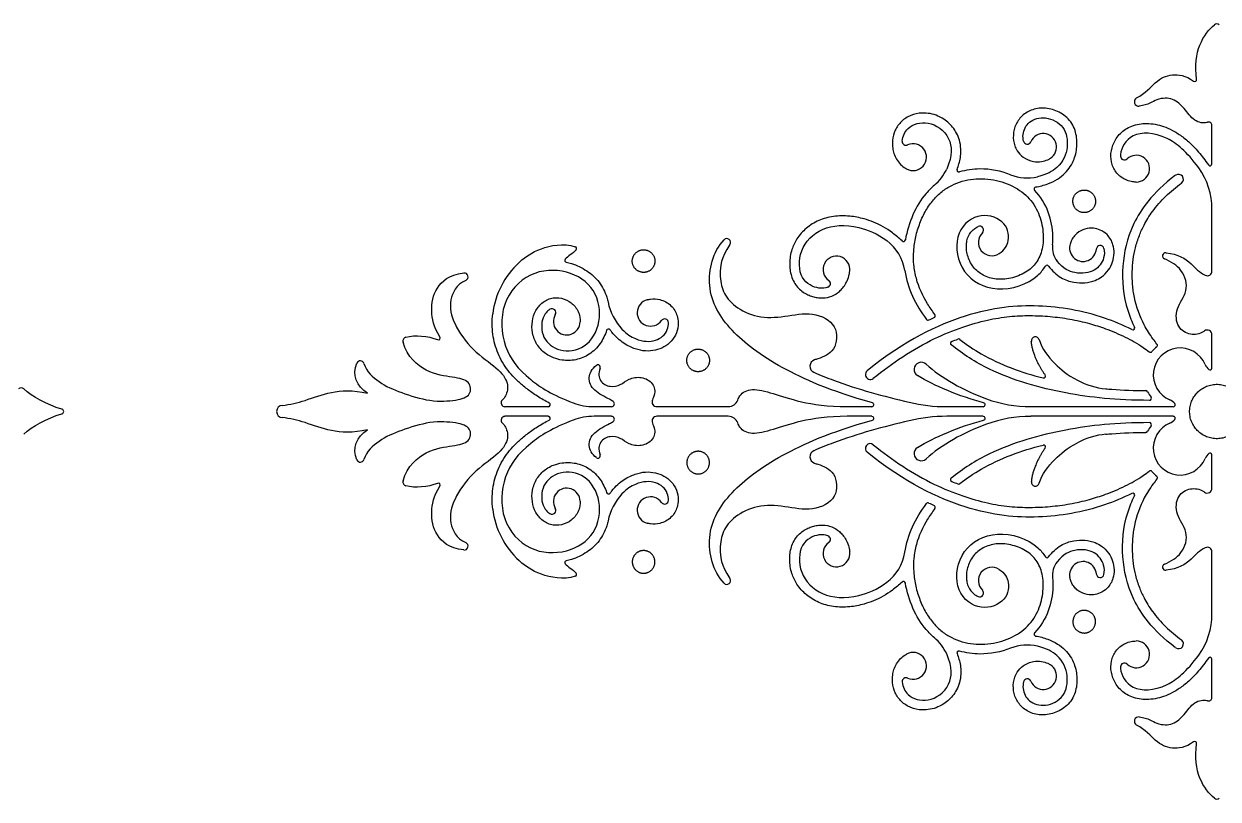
# Model space of a CAD drawing. Extents: x -103 to 101, y -110 to 99.
# Drawn here: x 47.88 to 77.66, y -20.38 to -1.04 of the extents above; entities that cross this region are included whole.
import ezdxf

# ---------------------------------------------------------------- set-up
doc = ezdxf.new("R2010")
doc.units = 0
doc.header["$MEASUREMENT"] = 0
doc.layers.add('LAYER_03', color=5, linetype='CONTINUOUS')

msp = doc.modelspace()

# ---------------------------------------------------------------- linework, layer by layer
at = {"layer": 'LAYER_03'}
for p, q in [((77.509, -4.533), (77.509, -3.575)), ((77.509, -7.207), (77.509, -5.66)), ((77.509, -9.625), (77.509, -8.793)), ((59.88, -10.589), (60.963, -10.589)), ((62.103, -10.589), (62.537, -10.589)), ((63.671, -10.589), (65.449, -10.589)), ((68.415, -10.589), (69.032, -10.589)), ((70.896, -10.589), (71.804, -10.589)), ((72.994, -10.589), (76.545, -10.589)), ((60.963, -10.83), (59.88, -10.83)), ((62.537, -10.83), (62.103, -10.83)), ((65.449, -10.83), (63.671, -10.83)), ((69.032, -10.83), (68.415, -10.83)), ((71.804, -10.83), (70.896, -10.83)), ((76.545, -10.83), (72.994, -10.83)), ((77.509, -12.627), (77.509, -11.794)), ((77.509, -15.76), (77.509, -14.212)), ((77.509, -17.844), (77.509, -16.887))]:
    msp.add_line(p, q, dxfattribs=at)
for centre, radius, start, end in [((77.63, -1.139), 0.0965, 51.1062, 128.8938), ((77.079, -2.432), 0.0482, 233.2033, 8.9202), ((75.682, -2.985), 0.108, 119.102, 277.4535), ((77.425, -3.575), 0.0843, 360, 110.8039), ((73.301, -4.112), 0.334, 302.657, 157.2031), ((69.882, -3.974), 0.0965, 173.8529, 294.1929), ((70.058, -4.367), 0.334, 240.8424, 114.1929), ((72.904, -3.945), 0.0965, 194.4119, 337.2031), ((75.326, -4.339), 0.0965, 179.6101, 313.3278), ((75.621, -4.653), 0.334, 270, 133.3278), ((69.853, -4.192), 1.143, 309.9878, 335.6482), ((71.197, -4.689), 0.0482, 158.6783, 286.2867), ((75.756, -5.66), 1.753, 0.0007, 35.7699), ((77.461, -4.533), 0.0482, 214.831, 360), ((72.904, -3.74), 1.143, 248.547, 282.8253), ((76.677, -4.916), 0.121, 306.8282, 126.8282), ((73.121, -5.158), 0.0482, 99.9531, 224.3193), ((71.719, -6.183), 0.0965, 314.2239, 114.2103), ((72.019, -6.491), 0.334, 134.2239, 303.0713), ((65.411, -6.493), 0.0944, 325.5862, 136.6295), ((68.722, -7.369), 1.143, 8.6659, 53.6177), ((69.816, -6.421), 0.0482, 226.4958, 350.1933), ((61.618, -6.646), 0.0482, 320.6521, 71.8514), ((68.146, -7.168), 0.334, 352.9253, 234.916), ((74.089, -6.619), 0.558, 173.5747, 218.1829), ((74.293, -6.634), 0.334, 168.5243, 355.7797), ((74.722, -6.665), 0.0965, 12.6347, 175.7797), ((76.356, -6.83), 0.0796, 84.2775, 248.1254), ((61.68, -8.543), 2.123, 133.0372, 172.7889), ((61.42, -6.941), 0.0482, 142.6282, 257.5691), ((73.398, -7.11), 0.0482, 36.5737, 147.9064), ((58.863, -7.352), 0.0969, 295.492, 96.0934), ((67.899, -7.52), 0.0965, 291.7917, 54.916), ((77.393, -7.207), 0.116, 244.0513, 360), ((63.829, -7.693), 1.409, 191.9227, 222.9299), ((63.511, -8.247), 0.334, 105.2829, 324.3286), ((61.052, -8.243), 0.0965, 329.0247, 121.9994), ((61.421, -8.465), 0.334, 149.0247, 359.0933), ((70.563, -8.322), 0.0482, 293.9266, 37.8126), ((63.861, -8.498), 0.0965, 1.4361, 144.3286), ((70.428, -8.383), 0.0482, 217.2208, 295.1655), ((75.535, -8.625), 0.0482, 242.8809, 26.3626), ((57.431, -8.951), 0.0965, 104.569, 196.3591), ((58.217, -8.872), 0.0482, 249.6523, 32.8887), ((62.461, -8.7), 0.0482, 36.486, 162.0091), ((71.193, -8.949), 0.0482, 51.727, 110.7596), ((73.105, -8.949), 0.1, 17.6403, 185.8534), ((77.393, -8.793), 0.116, 0.0035, 126.8129), ((71.038, -9.01), 0.0482, 112.3706, 230.6287), ((75.975, -9.185), 0.0482, 232.1536, 320.471), ((76.718, -9.798), 0.915, 129.8292, 140.471), ((76.718, -9.798), 0.673, 22.4534, 247.5466), ((76.101, -9.058), 0.0482, 309.8292, 39.3873), ((56.274, -9.54), 0.0932, 19.0494, 155.2461), ((67.651, -9.58), 0.166, 108.5055, 246.3293), ((70.261, -9.661), 0.18, 46.9766, 238.4604), ((62.196, -9.608), 0.0621, 336.2863, 126.8931), ((68.988, -9.789), 0.121, 129.0649, 309.0649), ((73.309, -9.826), 0.0482, 255.5539, 34.8483), ((77.63, -9.421), 0.313, 202.4534, 230.453), ((77.461, -9.625), 0.0482, 230.453, 360), ((47.819, -10.222), 0.0987, 48.3909, 131.6091), ((75.033, -8.295), 1.856, 241.8107, 264.743), ((59.88, -10.493), 0.0965, 132.3686, 270), ((63.671, -10.464), 0.125, 158.463, 270), ((72.994, -7.346), 3.243, 250.0651, 270), ((75.861, -10.238), 0.0482, 27.2144, 89.4873), ((76.718, -9.798), 0.915, 207.2144, 217.4608), ((75.953, -10.383), 0.0482, 269.775, 37.4608), ((76.341, -10.71), 0.313, 39.547, 67.5466), ((48.818, -10.71), 0.06, 285.9947, 74.0053), ((54.34, -10.71), 0.154, 94.6834, 265.3166), ((60.963, -10.541), 0.0482, 270, 62.9297), ((62.103, -9.095), 1.494, 249.5326, 270), ((62.537, -10.518), 0.0713, 270, 55.3204), ((65.449, -10.338), 0.251, 270, 340.1424), ((69.032, -10.541), 0.0482, 270, 74.3531), ((70.896, -6.524), 4.065, 256.6593, 270), ((71.804, -10.541), 0.0482, 270, 75.1782), ((76.545, -10.541), 0.0482, 270, 39.547), ((59.88, -10.927), 0.0965, 90, 227.6314), ((60.963, -10.879), 0.0482, 297.0703, 90), ((62.103, -12.324), 1.494, 90, 110.4674), ((62.537, -10.902), 0.0713, 304.6796, 90), ((63.671, -10.955), 0.125, 90, 201.537), ((65.449, -11.081), 0.251, 19.8576, 90), ((69.032, -10.879), 0.0482, 285.6469, 90), ((70.896, -14.895), 4.065, 90, 103.3407), ((71.804, -10.879), 0.0482, 284.8218, 90), ((72.994, -14.074), 3.243, 90, 109.9349), ((75.953, -11.036), 0.0482, 322.5392, 90.225), ((76.718, -11.622), 0.673, 112.4534, 337.5466), ((76.341, -10.71), 0.313, 292.4534, 320.453), ((76.545, -10.879), 0.0482, 320.453, 90), ((75.033, -13.125), 1.856, 95.257, 118.1893), ((75.861, -11.181), 0.0482, 270.5127, 332.7856), ((76.718, -11.622), 0.915, 142.5392, 152.7856), ((68.988, -11.631), 0.121, 50.9351, 230.9351), ((70.261, -11.759), 0.18, 121.5396, 313.0234), ((73.309, -11.594), 0.0482, 325.1517, 104.4461), ((56.274, -11.88), 0.0932, 204.7539, 340.9506), ((62.196, -11.812), 0.0621, 233.1069, 23.7137), ((67.651, -11.84), 0.166, 113.6707, 251.4945), ((77.63, -11.999), 0.313, 129.547, 157.5466), ((77.461, -11.794), 0.0482, 0, 129.547), ((75.975, -12.235), 0.0482, 39.529, 127.8464), ((76.718, -11.622), 0.915, 219.529, 230.1708), ((57.431, -12.469), 0.0965, 163.6409, 255.431), ((58.217, -12.547), 0.0482, 327.1113, 110.3477), ((71.038, -12.409), 0.0482, 129.3713, 247.6294), ((73.105, -12.471), 0.1, 174.1466, 342.3597), ((76.101, -12.361), 0.0482, 320.6127, 50.1708), ((61.421, -12.955), 0.334, 0.9067, 210.9753), ((62.461, -12.719), 0.0482, 197.9909, 323.514), ((63.829, -13.726), 1.409, 137.0701, 168.0773), ((71.193, -12.471), 0.0482, 249.2404, 308.273), ((75.535, -12.794), 0.0482, 333.6374, 117.1191), ((77.393, -12.627), 0.116, 233.1871, 359.9965), ((63.511, -13.172), 0.334, 35.6714, 254.7171), ((63.861, -12.921), 0.0965, 215.6714, 358.5639), ((70.428, -13.036), 0.0482, 64.8345, 142.7792), ((70.563, -13.098), 0.0482, 322.1874, 66.0734), ((61.68, -12.877), 2.123, 187.2111, 226.9628), ((61.052, -13.176), 0.0965, 238.0006, 30.9753), ((58.863, -14.068), 0.0969, 263.9066, 64.508), ((68.146, -14.251), 0.334, 125.084, 7.0747), ((67.899, -13.899), 0.0965, 305.084, 68.2083), ((68.722, -14.05), 1.143, 306.3823, 351.3341), ((77.393, -14.212), 0.116, 0, 115.9487), ((61.42, -14.479), 0.0482, 102.4309, 217.3718), ((73.398, -14.309), 0.0482, 212.0936, 323.4263), ((74.089, -14.801), 0.558, 141.8171, 186.4253), ((74.293, -14.786), 0.334, 4.2203, 191.4757), ((76.356, -14.59), 0.0796, 111.8746, 275.7225), ((61.618, -14.773), 0.0482, 288.1486, 39.3479), ((65.411, -14.927), 0.0944, 223.3705, 34.4138), ((72.019, -14.928), 0.334, 56.9287, 225.7761), ((74.722, -14.754), 0.0965, 184.2203, 347.3653), ((69.816, -14.998), 0.0482, 9.8067, 133.5042), ((71.719, -15.237), 0.0965, 245.7897, 45.7761), ((75.756, -15.76), 1.753, 324.2301, 359.9993), ((69.853, -17.228), 1.143, 24.3518, 50.0122), ((73.121, -16.262), 0.0482, 135.6807, 260.0469), ((72.904, -17.679), 1.143, 77.1747, 111.453), ((75.621, -16.767), 0.334, 226.6722, 90), ((76.677, -16.504), 0.121, 233.1718, 53.1718), ((70.058, -17.053), 0.334, 245.8071, 119.1576), ((71.197, -16.73), 0.0482, 73.7133, 201.3217), ((77.461, -16.887), 0.0482, 0, 145.169), ((73.301, -17.307), 0.334, 202.7969, 57.343), ((75.326, -17.08), 0.0965, 46.6722, 180.3899), ((69.882, -17.445), 0.0965, 65.8071, 186.1471), ((72.904, -17.474), 0.0965, 22.7969, 165.5881), ((77.425, -17.844), 0.0843, 249.1961, 0), ((75.682, -18.435), 0.108, 82.5465, 240.898), ((77.079, -18.987), 0.0482, 351.0798, 126.7967), ((77.63, -20.281), 0.0965, 231.1062, 308.8938)]:
    msp.add_arc(centre, radius, start, end, dxfattribs=at)
for points, degree in [([(77.127, -2.425), (77.02, -1.744), (77.305, -1.277), (77.569, -1.064)], 3), ([(61.656, -6.677), (61.576, -6.774), (61.437, -6.839), (61.382, -6.911)], 3), ([(69.852, -7.197), (69.919, -7.637), (70.112, -8.047), (70.39, -8.412)], 3), ([(70.449, -8.427), (70.493, -8.406), (70.538, -8.386), (70.583, -8.366)], 3), ([(57.407, -8.857), (57.656, -8.792), (57.947, -8.824), (58.2, -8.918)], 3), ([(71.019, -8.965), (71.071, -8.944), (71.123, -8.924), (71.176, -8.904)], 3), ([(73.349, -9.798), (73.046, -9.363), (73.005, -8.959)], 2), ([(56.45, -10.256), (56.189, -10.082), (56.056, -9.79), (56.189, -9.501)], 3), ([(71.816, -10.494), (71.216, -10.335), (70.577, -10.066), (70.167, -9.814)], 3), ([(70.384, -9.529), (70.749, -9.87), (71.323, -10.19), (71.888, -10.395)], 3), ([(48.834, -10.652), (48.448, -10.541), (48.095, -10.336), (47.884, -10.148)], 3), ([(47.884, -11.271), (48.095, -11.083), (48.448, -10.878), (48.834, -10.767)], 3), ([(70.167, -11.605), (70.577, -11.354), (71.216, -11.084), (71.816, -10.925)], 3), ([(56.189, -11.919), (56.056, -11.63), (56.189, -11.337), (56.45, -11.163)], 3), ([(71.888, -11.025), (71.323, -11.23), (70.749, -11.549), (70.384, -11.89)], 3), ([(73.349, -11.621), (73.046, -12.056), (73.005, -12.461)], 2), ([(58.2, -12.502), (57.947, -12.596), (57.656, -12.627), (57.407, -12.562)], 3), ([(71.019, -12.454), (71.071, -12.475), (71.123, -12.496), (71.176, -12.516)], 3), ([(69.852, -14.222), (69.919, -13.783), (70.112, -13.372), (70.39, -13.007)], 3), ([(70.449, -12.993), (70.493, -13.013), (70.538, -13.034), (70.583, -13.054)], 3), ([(61.382, -14.508), (61.437, -14.581), (61.576, -14.646), (61.656, -14.743)], 3), ([(77.569, -20.356), (77.305, -20.143), (77.02, -19.675), (77.127, -18.995)], 3)]:
    msp.add_open_spline(points, degree=degree, dxfattribs=at)
for points, knots in [([(75.629, -2.89), (75.855, -2.764), (76.131, -2.438), (76.465, -2.281), (76.849, -2.321), (77.05, -2.471)], [2947.89952, 2947.89952, 2947.89952, 2947.89952, 2948.247325, 2948.664164, 2949.021738, 2949.021738, 2949.021738, 2949.021738]), ([(77.395, -3.497), (77.391, -3.498), (77.307, -3.528), (77.056, -3.49), (76.824, -3.139), (76.55, -2.89), (76.16, -2.88), (75.922, -3.063), (75.696, -3.092)], [2946.454243, 2946.454243, 2946.454243, 2946.454243, 2946.4651, 2946.724608, 2946.984115, 2947.243623, 2947.503131, 2947.713341, 2947.713341, 2947.713341, 2947.713341]), ([(71.153, -4.672), (71.17, -4.626), (71.221, -4.477), (71.26, -4.247), (71.234, -3.999), (71.149, -3.754), (70.972, -3.511), (70.661, -3.309), (70.319, -3.242), (69.997, -3.31), (69.758, -3.462), (69.598, -3.688), (69.542, -3.907), (69.54, -4.07), (69.555, -4.191), (69.589, -4.317), (69.661, -4.457), (69.766, -4.575), (69.853, -4.635), (69.896, -4.659)], [415.570187, 415.570187, 415.570187, 415.570187, 415.660706, 415.864657, 416.000195, 416.123335, 416.346227, 416.551018, 416.803953, 416.981547, 417.154575, 417.323862, 417.488673, 417.571005, 417.626648, 417.715915, 417.813203, 417.918147, 418.00889, 418.00889, 418.00889, 418.00889]), ([(73.112, -5.11), (73.214, -5.092), (73.404, -5.045), (73.652, -4.926), (73.843, -4.775), (73.981, -4.606), (74.074, -4.425), (74.126, -4.242), (74.147, -4.06), (74.14, -3.878), (74.1, -3.696), (74.02, -3.523), (73.897, -3.376), (73.745, -3.264), (73.579, -3.187), (73.355, -3.131), (73.077, -3.147), (72.836, -3.27), (72.662, -3.452), (72.561, -3.671), (72.547, -3.905), (72.588, -4.083), (72.658, -4.233), (72.807, -4.392), (73.03, -4.483), (73.249, -4.485), (73.39, -4.445), (73.46, -4.407), (73.481, -4.393)], [408.052442, 408.052442, 408.052442, 408.052442, 408.245856, 408.415693, 408.562658, 408.696386, 408.821501, 408.939085, 409.050786, 409.162818, 409.277314, 409.39562, 409.516286, 409.632518, 409.745368, 409.85631, 410.06155, 410.254239, 410.3493, 410.52718, 410.695247, 410.779597, 410.866069, 411.001847, 411.179113, 411.303719, 411.404646, 411.451383, 411.451383, 411.451383, 411.451383]), ([(69.786, -3.964), (69.799, -3.844), (69.918, -3.581), (70.422, -3.424), (70.998, -3.786), (71.047, -4.325), (70.894, -4.663)], [418.981095, 418.981095, 418.981095, 418.981095, 419.295597, 419.726375, 420.157154, 420.496062, 420.496062, 420.496062, 420.496062]), ([(72.81, -3.969), (72.797, -3.916), (72.786, -3.746), (72.916, -3.46), (73.35, -3.322), (73.857, -3.579), (73.945, -4.118), (73.764, -4.586), (73.387, -4.803), (73.158, -4.855)], [412.37891, 412.37891, 412.37891, 412.37891, 412.53863, 412.8545, 413.17037, 413.486241, 413.802111, 414.117982, 414.32249, 414.32249, 414.32249, 414.32249]), ([(75.621, -4.987), (75.579, -4.987), (75.487, -4.977), (75.368, -4.938), (75.254, -4.874), (75.157, -4.793), (75.072, -4.68), (74.996, -4.509), (74.974, -4.271), (75.04, -4.036), (75.143, -3.862), (75.252, -3.742), (75.39, -3.641), (75.614, -3.541), (75.951, -3.505), (76.301, -3.589), (76.59, -3.727), (76.824, -3.885), (77.066, -4.107), (77.264, -4.341), (77.381, -4.502), (77.421, -4.56)], [2943.016399, 2943.016399, 2943.016399, 2943.016399, 2943.09474, 2943.189011, 2943.248851, 2943.337112, 2943.424259, 2943.510486, 2943.682999, 2943.862741, 2943.958178, 2944.058548, 2944.164099, 2944.275282, 2944.513991, 2944.785369, 2944.93816, 2945.110495, 2945.311007, 2945.548815, 2945.681591, 2945.681591, 2945.681591, 2945.681591]), ([(77.178, -4.635), (76.879, -4.22), (76.26, -3.728), (75.447, -3.743), (75.238, -4.143), (75.229, -4.325), (75.229, -4.339)], [2940.390921, 2940.390921, 2940.390921, 2940.390921, 2940.80456, 2941.410711, 2942.016861, 2942.066529, 2942.066529, 2942.066529, 2942.066529]), ([(72.486, -4.804), (72.247, -4.71), (71.808, -4.626), (71.377, -4.687), (71.211, -4.735)], [414.7477919, 414.7477919, 414.7477919, 414.7477919, 415.201269, 415.5033714, 415.5033714, 415.5033714, 415.5033714]), ([(70.602, -8.292), (70.535, -8.206), (70.34, -7.926), (70.151, -7.507), (70.067, -7.052), (70.064, -6.702), (70.116, -6.35), (70.219, -6.01), (70.366, -5.698), (70.55, -5.43), (70.769, -5.218), (71.095, -5.01), (71.467, -4.905), (71.85, -4.899), (72.228, -4.954), (72.579, -5.092), (72.87, -5.305), (73.037, -5.494), (73.161, -5.708), (73.246, -5.936), (73.294, -6.17), (73.312, -6.46), (73.269, -6.731), (73.158, -6.96), (73.046, -7.102), (72.902, -7.219), (72.73, -7.311), (72.541, -7.377), (72.337, -7.413), (72.084, -7.414), (71.801, -7.331), (71.582, -7.153), (71.467, -6.968), (71.411, -6.815), (71.384, -6.664), (71.384, -6.52), (71.419, -6.354), (71.503, -6.218), (71.608, -6.132), (71.659, -6.104), (71.679, -6.095)], [389.024947, 389.024947, 389.024947, 389.024947, 389.228723, 389.660473, 389.872476, 390.08846, 390.311193, 390.534304, 390.750269, 390.951875, 391.138168, 391.316618, 391.669094, 391.847977, 392.028746, 392.380117, 392.542722, 392.696773, 392.849371, 393.001378, 393.1505, 393.292466, 393.543023, 393.655223, 393.764578, 393.878094, 394.000043, 394.1262, 394.251037, 394.38477, 394.596011, 394.79079, 394.900457, 394.998535, 395.094952, 395.185222, 395.265302, 395.409797, 395.476609, 395.517307, 395.517307, 395.517307, 395.517307]), ([(76.604, -4.819), (76.006, -5.267), (75.448, -6.095), (75.242, -7.065), (75.296, -7.932), (75.512, -8.471), (75.578, -8.604)], [138.952694, 138.952694, 138.952694, 138.952694, 139.76424, 140.628882, 141.493525, 141.774829, 141.774829, 141.774829, 141.774829]), ([(76.138, -9.028), (76.105, -8.987), (75.988, -8.836), (75.757, -8.467), (75.587, -8.001), (75.523, -7.546), (75.519, -7.229), (75.541, -6.922), (75.595, -6.617), (75.689, -6.33), (75.799, -6.088), (75.91, -5.887), (76.078, -5.636), (76.352, -5.331), (76.612, -5.114), (76.749, -5.012)], [151.310883, 151.310883, 151.310883, 151.310883, 151.409271, 151.666329, 152.121099, 152.325092, 152.521181, 152.712169, 152.899497, 153.097491, 153.274378, 153.394933, 153.526136, 153.837935, 154.156303, 154.156303, 154.156303, 154.156303]), ([(70.587, -5.068), (70.514, -5.129), (70.169, -5.471), (69.938, -5.996), (69.864, -6.429)], [420.8144388, 420.8144388, 420.8144388, 420.8144388, 420.9746563, 421.6093306, 421.6093306, 421.6093306, 421.6093306]), ([(73.534, -6.556), (73.542, -6.484), (73.561, -6.032), (73.396, -5.509), (73.086, -5.191)], [406.971152, 406.971152, 406.971152, 406.971152, 407.139354, 407.987324, 407.987324, 407.987324, 407.987324]), ([(69.783, -6.456), (69.706, -6.383), (69.486, -6.197), (69.163, -6.014), (68.798, -5.89), (68.464, -5.824), (68.076, -5.827), (67.702, -5.929), (67.386, -6.125), (67.159, -6.381), (67.041, -6.631), (66.991, -6.838), (66.976, -7.007), (66.988, -7.227), (67.064, -7.487), (67.236, -7.685), (67.399, -7.786), (67.518, -7.836), (67.636, -7.866), (67.788, -7.885), (67.979, -7.865), (68.148, -7.776), (68.266, -7.673), (68.35, -7.573), (68.422, -7.444), (68.461, -7.318), (68.474, -7.237), (68.478, -7.209)], [421.674098, 421.674098, 421.674098, 421.674098, 421.871703, 422.210597, 422.360872, 422.589998, 422.842973, 423.079745, 423.307257, 423.528488, 423.711268, 423.818915, 423.924121, 424.027013, 424.229041, 424.419226, 424.505208, 424.58519, 424.659833, 424.730351, 424.871341, 425.011687, 425.081822, 425.162299, 425.254032, 425.356133, 425.407689, 425.407689, 425.407689, 425.407689]), ([(72.201, -6.771), (72.338, -6.682), (72.498, -6.422), (72.362, -5.925), (71.655, -5.711), (71.042, -6.287), (71.222, -7.301), (72.116, -7.796), (73.02, -7.509), (73.305, -7.168), (73.357, -7.084)], [396.297125, 396.297125, 396.297125, 396.297125, 396.967973, 397.838388, 398.708803, 399.579218, 400.449633, 401.320047, 402.190462, 402.43724, 402.43724, 402.43724, 402.43724]), ([(67.934, -7.61), (67.867, -7.637), (67.67, -7.655), (67.218, -7.459), (67.181, -6.669), (67.741, -6.082), (68.549, -6.023), (69.161, -6.273), (69.4, -6.449)], [384.939363, 384.939363, 384.939363, 384.939363, 385.239756, 385.752595, 386.265433, 386.778272, 387.29111, 387.613156, 387.613156, 387.613156, 387.613156]), ([(73.436, -7.081), (73.48, -7.14), (73.572, -7.247), (73.732, -7.37), (73.898, -7.447), (74.101, -7.499), (74.339, -7.512), (74.576, -7.459), (74.779, -7.348), (74.934, -7.191), (75.04, -6.983), (75.078, -6.764), (75.05, -6.52), (74.927, -6.306), (74.734, -6.179), (74.541, -6.129), (74.333, -6.148), (74.165, -6.237), (74.057, -6.352), (73.997, -6.454), (73.973, -6.53), (73.965, -6.567)], [402.495534, 402.495534, 402.495534, 402.495534, 402.631876, 402.757606, 402.869185, 402.973074, 403.146384, 403.310621, 403.421702, 403.573557, 403.71624, 403.852541, 403.984803, 404.168569, 404.298131, 404.407344, 404.538812, 404.679375, 404.754002, 404.830656, 404.901058, 404.901058, 404.901058, 404.901058]), ([(60.232, -6.991), (60.237, -6.987), (60.386, -6.849), (60.686, -6.645), (61.328, -6.5), (61.633, -6.6)], [2892.7836895, 2892.7836895, 2892.7836895, 2892.7836895, 2892.799428, 2893.2465178, 2893.6668054, 2893.6668054, 2893.6668054, 2893.6668054]), ([(69.045, -10.494), (67.972, -10.194), (66.6, -9.574), (65.455, -8.714), (64.829, -7.678), (65.067, -6.719), (65.342, -6.428)], [2916.688033, 2916.688033, 2916.688033, 2916.688033, 2917.703667, 2918.825696, 2919.947725, 2920.955226, 2920.955226, 2920.955226, 2920.955226]), ([(65.489, -6.546), (65.259, -6.882), (65.228, -7.34), (65.296, -7.721), (65.578, -8.092), (66.164, -8.392), (66.852, -8.355), (67.56, -8.2), (68.213, -8.539), (68.135, -9.227), (67.797, -9.36), (67.625, -9.413), (67.598, -9.422)], [2921.130426, 2921.130426, 2921.130426, 2921.130426, 2921.496098, 2921.891003, 2922.285907, 2922.680811, 2923.075716, 2923.47062, 2923.865525, 2924.260429, 2924.655334, 2924.7316, 2924.7316, 2924.7316, 2924.7316]), ([(74.816, -6.644), (74.832, -6.716), (74.828, -6.92), (74.614, -7.231), (74.148, -7.3), (73.801, -7.155), (73.65, -6.964)], [405.7509368, 405.7509368, 405.7509368, 405.7509368, 405.9369074, 406.2142429, 406.4915784, 406.700952, 406.700952, 406.700952, 406.700952]), ([(76.364, -6.751), (76.668, -6.781), (76.958, -6.969), (77.199, -7.242), (77.342, -7.312)], [2937.8206222, 2937.8206222, 2937.8206222, 2937.8206222, 2938.2735636, 2938.6018085, 2938.6018085, 2938.6018085, 2938.6018085]), ([(61.41, -6.988), (61.452, -6.997), (61.631, -7.044), (61.931, -7.182), (62.247, -7.471), (62.395, -7.765), (62.442, -7.942), (62.45, -7.984)], [2894.0380426, 2894.0380426, 2894.0380426, 2894.0380426, 2894.1189871, 2894.3842111, 2894.6461077, 2894.90778, 2894.9878814, 2894.9878814, 2894.9878814, 2894.9878814]), ([(77.323, -8.7), (77.313, -8.708), (77.216, -8.777), (76.978, -8.82), (76.629, -8.639), (76.585, -8.133), (76.935, -7.72), (76.822, -7.188), (76.487, -6.968), (76.327, -6.904)], [2935.862167, 2935.862167, 2935.862167, 2935.862167, 2935.899967, 2936.205673, 2936.511379, 2936.817085, 2937.122791, 2937.428497, 2937.679114, 2937.679114, 2937.679114, 2937.679114]), ([(58.257, -8.846), (58.096, -8.597), (58.014, -8.151), (58.119, -7.641), (58.476, -7.296), (58.852, -7.255)], [2885.384917, 2885.384917, 2885.384917, 2885.384917, 2885.834453, 2886.365811, 2886.858753, 2886.858753, 2886.858753, 2886.858753]), ([(58.904, -7.439), (58.664, -7.554), (58.46, -7.957), (58.573, -8.506), (59.061, -9.203), (59.721, -9.632), (59.99, -10.003), (59.918, -10.309), (59.846, -10.393), (59.815, -10.421)], [2887.027737, 2887.027737, 2887.027737, 2887.027737, 2887.330194, 2887.66755, 2888.004906, 2888.342262, 2888.679618, 2889.016974, 2889.217548, 2889.217548, 2889.217548, 2889.217548]), ([(61, -8.161), (60.929, -8.206), (60.778, -8.392), (60.782, -8.888), (61.213, -9.244), (61.903, -9.175), (62.314, -8.496), (62.174, -7.629), (61.456, -7.152), (60.475, -7.182), (59.741, -7.98), (59.809, -9.144), (60.343, -9.834), (61.064, -10.302), (61.581, -10.495)], [2903.570823, 2903.570823, 2903.570823, 2903.570823, 2903.921186, 2904.457831, 2904.994476, 2905.53112, 2906.067765, 2906.604409, 2907.141054, 2907.677699, 2908.214343, 2908.750988, 2909.287633, 2909.677844, 2909.677844, 2909.677844, 2909.677844]), ([(62.415, -8.685), (62.377, -8.802), (62.265, -9.03), (62, -9.299), (61.655, -9.437), (61.344, -9.446), (61.059, -9.374), (60.815, -9.227), (60.653, -9.017), (60.564, -8.779), (60.54, -8.533), (60.603, -8.251), (60.763, -8.015), (61.01, -7.869), (61.294, -7.864), (61.503, -7.966), (61.634, -8.091), (61.707, -8.21), (61.748, -8.34), (61.755, -8.429), (61.755, -8.47)], [2899.742272, 2899.742272, 2899.742272, 2899.742272, 2899.971937, 2900.209251, 2900.43646, 2900.648891, 2900.784644, 2900.980461, 2901.171976, 2901.26994, 2901.451372, 2901.628009, 2901.800361, 2901.973237, 2902.147181, 2902.312672, 2902.396707, 2902.483515, 2902.571362, 2902.648868, 2902.648868, 2902.648868, 2902.648868]), ([(63.423, -7.925), (63.452, -7.917), (63.557, -7.896), (63.72, -7.905), (63.893, -7.971), (64.022, -8.065), (64.119, -8.185), (64.183, -8.332), (64.211, -8.526), (64.17, -8.752), (64.04, -8.964), (63.851, -9.11), (63.628, -9.193), (63.379, -9.212), (63.163, -9.165), (62.983, -9.091), (62.835, -9.007), (62.683, -8.887), (62.574, -8.768), (62.514, -8.691), (62.5, -8.672)], [2897.566909, 2897.566909, 2897.566909, 2897.566909, 2897.622468, 2897.76573, 2897.866692, 2897.965378, 2898.061119, 2898.151217, 2898.263509, 2898.42182, 2898.573543, 2898.718721, 2898.861156, 2899.013027, 2899.179755, 2899.271133, 2899.375437, 2899.494944, 2899.631403, 2899.676548, 2899.676548, 2899.676548, 2899.676548]), ([(60.985, -10.498), (60.934, -10.472), (60.784, -10.391), (60.557, -10.247), (60.321, -10.062), (60.06, -9.825), (59.849, -9.561), (59.703, -9.266), (59.597, -8.95), (59.55, -8.615), (59.564, -8.361), (59.574, -8.276)], [2890.115088, 2890.115088, 2890.115088, 2890.115088, 2890.22251, 2890.433174, 2890.615014, 2890.781128, 2891.090363, 2891.241167, 2891.394004, 2891.70954, 2891.86788, 2891.86788, 2891.86788, 2891.86788]), ([(75.513, -8.668), (75.293, -8.556), (74.503, -8.229), (73.194, -8.013), (71.528, -8.152), (69.868, -8.919), (68.912, -9.695)], [141.849956, 141.849956, 141.849956, 141.849956, 142.394733, 143.708671, 145.022609, 146.268904, 146.268904, 146.268904, 146.268904]), ([(69.064, -9.882), (69.3, -9.69), (69.789, -9.328), (70.538, -8.898), (71.253, -8.606), (71.882, -8.426), (72.446, -8.332), (72.969, -8.311), (73.472, -8.334), (73.968, -8.398), (74.43, -8.503), (74.892, -8.651), (75.343, -8.842), (75.704, -9.046), (75.895, -9.184), (75.945, -9.223)], [146.5045, 146.5045, 146.5045, 146.5045, 147.072014, 147.639046, 148.111411, 148.511098, 148.857621, 149.175807, 149.486351, 149.795622, 150.109453, 150.368411, 150.699478, 151.022232, 151.139963, 151.139963, 151.139963, 151.139963]), ([(62.797, -8.653), (62.915, -8.778), (63.241, -8.975), (63.658, -8.976), (63.921, -8.761), (63.959, -8.554), (63.958, -8.496)], [2895.462004, 2895.462004, 2895.462004, 2895.462004, 2895.671918, 2896.069635, 2896.467352, 2896.622959, 2896.622959, 2896.622959, 2896.622959]), ([(71.223, -8.911), (71.391, -9.044), (71.8, -9.317), (72.498, -9.641), (73.028, -9.803), (73.297, -9.873)], [66.821079, 66.821079, 66.821079, 66.821079, 67.221946, 67.734974, 68.253556, 68.253556, 68.253556, 68.253556]), ([(73.2, -8.918), (73.275, -9.154), (73.547, -9.506), (73.894, -9.79), (74.156, -9.931)], [69.1001814, 69.1001814, 69.1001814, 69.1001814, 69.607116, 70.0348462, 70.0348462, 70.0348462, 70.0348462]), ([(56.362, -9.51), (56.434, -9.717), (56.752, -10.015), (57.268, -10.235), (58.021, -10.478), (58.702, -10.439), (59.053, -10.309), (59.024, -9.939), (58.612, -9.853), (57.949, -9.777), (57.45, -9.357), (57.338, -8.978)], [2881.220189, 2881.220189, 2881.220189, 2881.220189, 2881.577137, 2881.97109, 2882.365042, 2882.758995, 2883.152947, 2883.546899, 2883.940852, 2884.334804, 2884.70036, 2884.70036, 2884.70036, 2884.70036]), ([(75.953, -10.432), (75.116, -10.428), (73.859, -10.302), (72.163, -9.829), (71.292, -9.281), (71.007, -9.047)], [64.395365, 64.395365, 64.395365, 64.395365, 65.242232, 66.112647, 66.623739, 66.623739, 66.623739, 66.623739]), ([(62.577, -10.459), (62.55, -10.44), (62.409, -10.364), (62.073, -10.197), (61.926, -9.897), (62.047, -9.642), (62.159, -9.558)], [2910.3915872, 2910.3915872, 2910.3915872, 2910.3915872, 2910.4666075, 2910.7377603, 2911.0089132, 2911.2322607, 2911.2322607, 2911.2322607, 2911.2322607]), ([(62.253, -9.633), (62.197, -9.76), (62.246, -9.995), (62.511, -10.11), (62.768, -10.057), (62.954, -9.891), (63.281, -9.822), (63.599, -9.995), (63.638, -10.254), (63.574, -10.372), (63.556, -10.419)], [2911.333779, 2911.333779, 2911.333779, 2911.333779, 2911.521018, 2911.748166, 2911.975315, 2912.202463, 2912.429612, 2912.65676, 2912.883909, 2912.979781, 2912.979781, 2912.979781, 2912.979781]), ([(67.584, -9.732), (67.746, -9.803), (68.518, -10.111), (69.322, -10.329), (69.958, -10.479)], [2924.980114, 2924.980114, 2924.980114, 2924.980114, 2925.309995, 2926.529895, 2926.529895, 2926.529895, 2926.529895]), ([(54.327, -10.557), (54.515, -10.541), (54.953, -10.429), (55.5, -10.202), (56.088, -10.167), (56.45, -10.256)], [2879.153204, 2879.153204, 2879.153204, 2879.153204, 2879.5508, 2880.027732, 2880.504663, 2880.504663, 2880.504663, 2880.504663]), ([(65.685, -10.423), (65.699, -10.384), (65.772, -10.24), (66.012, -10.117), (66.549, -10.244), (67.201, -10.477), (67.921, -10.589), (68.415, -10.589)], [2914.426995, 2914.426995, 2914.426995, 2914.426995, 2914.563275, 2914.977041, 2915.390807, 2915.804573, 2916.218339, 2916.218339, 2916.218339, 2916.218339]), ([(74.863, -10.143), (74.912, -10.148), (75.244, -10.176), (75.578, -10.187), (75.862, -10.19)], [70.4968472, 70.4968472, 70.4968472, 70.4968472, 70.5889043, 71.1185727, 71.1185727, 71.1185727, 71.1185727]), ([(56.45, -11.163), (56.088, -11.252), (55.5, -11.218), (54.953, -10.991), (54.515, -10.878), (54.327, -10.863)], [2877.517272, 2877.517272, 2877.517272, 2877.517272, 2877.994204, 2878.471135, 2878.86873, 2878.86873, 2878.86873, 2878.86873]), ([(57.338, -12.442), (57.45, -12.063), (57.949, -11.642), (58.612, -11.567), (59.024, -11.48), (59.053, -11.111), (58.702, -10.981), (58.021, -10.941), (57.268, -11.184), (56.752, -11.405), (56.434, -11.702), (56.362, -11.91)], [2873.321575, 2873.321575, 2873.321575, 2873.321575, 2873.687131, 2874.081084, 2874.475036, 2874.868988, 2875.262941, 2875.656893, 2876.050846, 2876.444798, 2876.801746, 2876.801746, 2876.801746, 2876.801746]), ([(59.815, -10.998), (59.846, -11.026), (59.918, -11.111), (59.99, -11.416), (59.721, -11.788), (59.061, -12.216), (58.573, -12.914), (58.46, -13.462), (58.664, -13.866), (58.904, -13.98)], [2868.804388, 2868.804388, 2868.804388, 2868.804388, 2869.004962, 2869.342318, 2869.679674, 2870.01703, 2870.354386, 2870.691742, 2870.994198, 2870.994198, 2870.994198, 2870.994198]), ([(59.574, -13.143), (59.564, -13.059), (59.55, -12.804), (59.597, -12.469), (59.703, -12.154), (59.849, -11.858), (60.06, -11.594), (60.321, -11.357), (60.557, -11.173), (60.784, -11.029), (60.934, -10.948), (60.985, -10.922)], [2866.154055, 2866.154055, 2866.154055, 2866.154055, 2866.312396, 2866.627931, 2866.780769, 2866.931573, 2867.240807, 2867.406922, 2867.588762, 2867.799426, 2867.906848, 2867.906848, 2867.906848, 2867.906848]), ([(61.581, -10.925), (61.064, -11.118), (60.343, -11.586), (59.809, -12.275), (59.741, -13.44), (60.475, -14.238), (61.456, -14.267), (62.174, -13.79), (62.314, -12.924), (61.903, -12.245), (61.213, -12.175), (60.782, -12.532), (60.778, -13.028), (60.929, -13.213), (61, -13.258)], [2848.344092, 2848.344092, 2848.344092, 2848.344092, 2848.734303, 2849.270948, 2849.807592, 2850.344237, 2850.880882, 2851.417526, 2851.954171, 2852.490815, 2853.02746, 2853.564105, 2854.100749, 2854.451113, 2854.451113, 2854.451113, 2854.451113]), ([(62.159, -11.861), (62.047, -11.778), (61.926, -11.523), (62.073, -11.222), (62.409, -11.055), (62.55, -10.979), (62.577, -10.96)], [2846.7896749, 2846.7896749, 2846.7896749, 2846.7896749, 2847.0130224, 2847.2841752, 2847.5553281, 2847.6303484, 2847.6303484, 2847.6303484, 2847.6303484]), ([(63.556, -11.001), (63.574, -11.047), (63.638, -11.165), (63.599, -11.425), (63.281, -11.597), (62.954, -11.528), (62.768, -11.363), (62.511, -11.309), (62.246, -11.425), (62.197, -11.659), (62.253, -11.787)], [2845.042155, 2845.042155, 2845.042155, 2845.042155, 2845.138027, 2845.365175, 2845.592324, 2845.819472, 2846.046621, 2846.273769, 2846.500918, 2846.688156, 2846.688156, 2846.688156, 2846.688156]), ([(65.342, -14.991), (65.067, -14.7), (64.829, -13.742), (65.455, -12.705), (66.6, -11.845), (67.972, -11.226), (69.045, -10.925)], [2837.06671, 2837.06671, 2837.06671, 2837.06671, 2838.074211, 2839.196239, 2840.318268, 2841.333903, 2841.333903, 2841.333903, 2841.333903]), ([(68.415, -10.83), (67.921, -10.83), (67.201, -10.943), (66.549, -11.175), (66.012, -11.303), (65.772, -11.179), (65.699, -11.036), (65.685, -10.996)], [2841.803597, 2841.803597, 2841.803597, 2841.803597, 2842.217363, 2842.631129, 2843.044895, 2843.458661, 2843.594941, 2843.594941, 2843.594941, 2843.594941]), ([(69.958, -10.94), (69.322, -11.091), (68.518, -11.309), (67.746, -11.617), (67.584, -11.688)], [2831.49204, 2831.49204, 2831.49204, 2831.49204, 2832.711941, 2833.041822, 2833.041822, 2833.041822, 2833.041822]), ([(75.953, -10.988), (75.116, -10.991), (73.859, -11.118), (72.163, -11.59), (71.292, -12.139), (71.007, -12.372)], [64.395365, 64.395365, 64.395365, 64.395365, 65.242232, 66.112647, 66.623739, 66.623739, 66.623739, 66.623739]), ([(74.863, -11.276), (74.912, -11.272), (75.244, -11.244), (75.578, -11.232), (75.862, -11.23)], [70.4968472, 70.4968472, 70.4968472, 70.4968472, 70.5889043, 71.1185727, 71.1185727, 71.1185727, 71.1185727]), ([(69.064, -11.537), (69.3, -11.729), (69.789, -12.091), (70.538, -12.522), (71.253, -12.814), (71.882, -12.994), (72.446, -13.088), (72.969, -13.109), (73.472, -13.085), (73.968, -13.022), (74.43, -12.916), (74.892, -12.768), (75.343, -12.578), (75.704, -12.374), (75.895, -12.235), (75.945, -12.197)], [131.065311, 131.065311, 131.065311, 131.065311, 131.632826, 132.199857, 132.672222, 133.07191, 133.418433, 133.736619, 134.047163, 134.356434, 134.670265, 134.929223, 135.26029, 135.583044, 135.700775, 135.700775, 135.700775, 135.700775]), ([(71.223, -12.509), (71.391, -12.375), (71.8, -12.102), (72.498, -11.778), (73.028, -11.616), (73.297, -11.547)], [66.821079, 66.821079, 66.821079, 66.821079, 67.221946, 67.734974, 68.253556, 68.253556, 68.253556, 68.253556]), ([(73.2, -12.501), (73.275, -12.265), (73.547, -11.914), (73.894, -11.629), (74.156, -11.489)], [69.1001814, 69.1001814, 69.1001814, 69.1001814, 69.6071161, 70.0348462, 70.0348462, 70.0348462, 70.0348462]), ([(75.513, -12.751), (75.293, -12.864), (74.503, -13.191), (73.194, -13.406), (71.528, -13.267), (69.868, -12.5), (68.912, -11.724)], [126.410768, 126.410768, 126.410768, 126.410768, 126.955545, 128.269483, 129.583421, 130.829715, 130.829715, 130.829715, 130.829715]), ([(61.755, -12.949), (61.755, -12.991), (61.748, -13.08), (61.707, -13.209), (61.634, -13.329), (61.503, -13.454), (61.294, -13.555), (61.01, -13.551), (60.763, -13.404), (60.603, -13.168), (60.54, -12.887), (60.564, -12.64), (60.653, -12.402), (60.815, -12.193), (61.059, -12.045), (61.344, -11.974), (61.655, -11.983), (62, -12.121), (62.265, -12.39), (62.377, -12.617), (62.415, -12.734)], [2855.373068, 2855.373068, 2855.373068, 2855.373068, 2855.450574, 2855.53842, 2855.625229, 2855.709263, 2855.874755, 2856.048699, 2856.221575, 2856.393927, 2856.570564, 2856.751996, 2856.84996, 2857.041474, 2857.237292, 2857.373045, 2857.585476, 2857.812684, 2858.049998, 2858.279664, 2858.279664, 2858.279664, 2858.279664]), ([(67.598, -11.997), (67.625, -12.007), (67.797, -12.06), (68.135, -12.192), (68.213, -12.881), (67.56, -13.219), (66.852, -13.064), (66.164, -13.027), (65.578, -13.328), (65.296, -13.699), (65.228, -14.08), (65.259, -14.537), (65.489, -14.873)], [2833.290336, 2833.290336, 2833.290336, 2833.290336, 2833.366602, 2833.761506, 2834.156411, 2834.551315, 2834.94622, 2835.341124, 2835.736029, 2836.130933, 2836.525837, 2836.891509, 2836.891509, 2836.891509, 2836.891509]), ([(62.5, -12.748), (62.514, -12.728), (62.574, -12.651), (62.683, -12.532), (62.835, -12.412), (62.983, -12.328), (63.163, -12.255), (63.379, -12.208), (63.628, -12.227), (63.851, -12.309), (64.04, -12.455), (64.17, -12.667), (64.211, -12.894), (64.183, -13.087), (64.119, -13.235), (64.022, -13.355), (63.893, -13.449), (63.72, -13.514), (63.557, -13.524), (63.452, -13.503), (63.423, -13.495)], [2858.345387, 2858.345387, 2858.345387, 2858.345387, 2858.390533, 2858.526992, 2858.646499, 2858.750803, 2858.842181, 2859.008909, 2859.16078, 2859.303215, 2859.448393, 2859.600116, 2859.758427, 2859.870719, 2859.960816, 2860.056558, 2860.155244, 2860.256206, 2860.399468, 2860.455027, 2860.455027, 2860.455027, 2860.455027]), ([(63.958, -12.924), (63.959, -12.865), (63.921, -12.658), (63.658, -12.443), (63.241, -12.445), (62.915, -12.641), (62.797, -12.767)], [2861.398977, 2861.398977, 2861.398977, 2861.398977, 2861.554584, 2861.9523, 2862.350017, 2862.559932, 2862.559932, 2862.559932, 2862.559932]), ([(76.138, -12.392), (76.105, -12.433), (75.988, -12.583), (75.757, -12.952), (75.587, -13.418), (75.523, -13.873), (75.519, -14.19), (75.541, -14.498), (75.595, -14.802), (75.689, -15.09), (75.799, -15.332), (75.91, -15.533), (76.078, -15.784), (76.352, -16.089), (76.612, -16.305), (76.749, -16.407)], [135.871695, 135.871695, 135.871695, 135.871695, 135.970082, 136.227141, 136.681911, 136.885904, 137.081993, 137.272981, 137.460309, 137.658302, 137.83519, 137.955745, 138.086948, 138.398746, 138.717115, 138.717115, 138.717115, 138.717115]), ([(58.852, -14.164), (58.476, -14.124), (58.119, -13.778), (58.014, -13.269), (58.096, -12.823), (58.257, -12.573)], [2871.163182, 2871.163182, 2871.163182, 2871.163182, 2871.656125, 2872.187483, 2872.637019, 2872.637019, 2872.637019, 2872.637019]), ([(76.327, -14.516), (76.487, -14.451), (76.822, -14.232), (76.935, -13.7), (76.585, -13.286), (76.629, -12.78), (76.978, -12.6), (77.216, -12.643), (77.313, -12.712), (77.323, -12.72)], [2820.342822, 2820.342822, 2820.342822, 2820.342822, 2820.593439, 2820.899145, 2821.204851, 2821.510557, 2821.816263, 2822.121969, 2822.159769, 2822.159769, 2822.159769, 2822.159769]), ([(76.604, -16.6), (76.006, -16.153), (75.448, -15.325), (75.242, -14.354), (75.296, -13.487), (75.512, -12.948), (75.578, -12.816)], [138.952694, 138.952694, 138.952694, 138.952694, 139.76424, 140.628882, 141.493525, 141.774829, 141.774829, 141.774829, 141.774829]), ([(70.602, -13.127), (70.535, -13.214), (70.34, -13.494), (70.151, -13.912), (70.067, -14.367), (70.064, -14.717), (70.116, -15.069), (70.219, -15.41), (70.366, -15.721), (70.55, -15.989), (70.769, -16.202), (71.095, -16.409), (71.467, -16.515), (71.85, -16.521), (72.228, -16.465), (72.579, -16.328), (72.87, -16.115), (73.037, -15.925), (73.161, -15.712), (73.246, -15.483), (73.294, -15.25), (73.312, -14.96), (73.269, -14.689), (73.158, -14.459), (73.046, -14.318), (72.902, -14.201), (72.73, -14.108), (72.541, -14.043), (72.337, -14.007), (72.084, -14.006), (71.801, -14.089), (71.582, -14.266), (71.467, -14.451), (71.411, -14.605), (71.384, -14.756), (71.384, -14.899), (71.419, -15.066), (71.503, -15.202), (71.608, -15.288), (71.659, -15.316), (71.679, -15.325)], [389.024947, 389.024947, 389.024947, 389.024947, 389.228723, 389.660473, 389.872476, 390.08846, 390.311193, 390.534304, 390.750269, 390.951875, 391.138168, 391.316618, 391.669094, 391.847977, 392.028746, 392.380117, 392.542722, 392.696773, 392.849371, 393.001378, 393.1505, 393.292466, 393.543023, 393.655223, 393.764578, 393.878094, 394.000043, 394.1262, 394.251037, 394.38477, 394.596011, 394.79079, 394.900457, 394.998535, 395.094952, 395.185222, 395.265302, 395.409797, 395.476609, 395.517307, 395.517307, 395.517307, 395.517307]), ([(62.45, -13.435), (62.442, -13.477), (62.395, -13.654), (62.247, -13.948), (61.931, -14.238), (61.631, -14.375), (61.452, -14.422), (61.41, -14.432)], [2863.0340542, 2863.0340542, 2863.0340542, 2863.0340542, 2863.1141556, 2863.3758279, 2863.6377245, 2863.9029485, 2863.983893, 2863.983893, 2863.983893, 2863.983893]), ([(69.783, -14.964), (69.706, -15.036), (69.486, -15.222), (69.163, -15.405), (68.798, -15.529), (68.464, -15.595), (68.076, -15.593), (67.702, -15.49), (67.386, -15.294), (67.159, -15.038), (67.041, -14.788), (66.991, -14.581), (66.976, -14.412), (66.988, -14.193), (67.064, -13.933), (67.236, -13.735), (67.399, -13.634), (67.518, -13.583), (67.636, -13.553), (67.788, -13.534), (67.979, -13.554), (68.148, -13.644), (68.266, -13.746), (68.35, -13.846), (68.422, -13.975), (68.461, -14.102), (68.474, -14.183), (68.478, -14.21)], [421.674098, 421.674098, 421.674098, 421.674098, 421.871703, 422.210597, 422.360872, 422.589998, 422.842973, 423.079745, 423.307257, 423.528488, 423.711268, 423.818915, 423.924121, 424.027013, 424.229041, 424.419226, 424.505208, 424.58519, 424.659833, 424.730351, 424.871341, 425.011687, 425.081822, 425.162299, 425.254032, 425.356133, 425.407689, 425.407689, 425.407689, 425.407689]), ([(67.934, -13.81), (67.867, -13.783), (67.67, -13.764), (67.218, -13.961), (67.181, -14.751), (67.741, -15.337), (68.549, -15.396), (69.161, -15.147), (69.4, -14.97)], [384.939363, 384.939363, 384.939363, 384.939363, 385.239756, 385.752595, 386.265433, 386.778272, 387.29111, 387.613156, 387.613156, 387.613156, 387.613156]), ([(72.201, -14.648), (72.338, -14.737), (72.498, -14.997), (72.362, -15.494), (71.655, -15.709), (71.042, -15.133), (71.222, -14.118), (72.116, -13.624), (73.02, -13.91), (73.305, -14.252), (73.357, -14.335)], [396.297125, 396.297125, 396.297125, 396.297125, 396.967973, 397.838388, 398.708803, 399.579218, 400.449633, 401.320047, 402.190462, 402.43724, 402.43724, 402.43724, 402.43724]), ([(73.436, -14.338), (73.48, -14.279), (73.572, -14.173), (73.732, -14.05), (73.898, -13.972), (74.101, -13.921), (74.339, -13.907), (74.576, -13.961), (74.779, -14.072), (74.934, -14.228), (75.04, -14.436), (75.078, -14.656), (75.05, -14.899), (74.927, -15.113), (74.734, -15.241), (74.541, -15.291), (74.333, -15.271), (74.165, -15.183), (74.057, -15.068), (73.997, -14.965), (73.973, -14.889), (73.965, -14.852)], [402.495534, 402.495534, 402.495534, 402.495534, 402.631876, 402.757606, 402.869185, 402.973074, 403.146384, 403.310621, 403.421702, 403.573557, 403.71624, 403.852541, 403.984803, 404.168569, 404.298131, 404.407344, 404.538812, 404.679375, 404.754002, 404.830656, 404.901058, 404.901058, 404.901058, 404.901058]), ([(74.816, -14.775), (74.832, -14.703), (74.828, -14.5), (74.614, -14.188), (74.148, -14.119), (73.801, -14.264), (73.65, -14.456)], [405.7509368, 405.7509368, 405.7509368, 405.7509368, 405.9369074, 406.2142429, 406.4915784, 406.700952, 406.700952, 406.700952, 406.700952]), ([(77.342, -14.108), (77.199, -14.177), (76.958, -14.451), (76.668, -14.639), (76.364, -14.669)], [2819.4201275, 2819.4201275, 2819.4201275, 2819.4201275, 2819.7483724, 2820.2013138, 2820.2013138, 2820.2013138, 2820.2013138]), ([(61.633, -14.819), (61.328, -14.919), (60.686, -14.775), (60.386, -14.57), (60.237, -14.433), (60.232, -14.428)], [2864.3551301, 2864.3551301, 2864.3551301, 2864.3551301, 2864.7754178, 2865.2225076, 2865.2382461, 2865.2382461, 2865.2382461, 2865.2382461]), ([(73.534, -14.863), (73.542, -14.936), (73.561, -15.388), (73.396, -15.911), (73.086, -16.228)], [406.971152, 406.971152, 406.971152, 406.971152, 407.139354, 407.987324, 407.987324, 407.987324, 407.987324]), ([(70.587, -16.352), (70.514, -16.29), (70.169, -15.948), (69.938, -15.424), (69.864, -14.99)], [420.8144388, 420.8144388, 420.8144388, 420.8144388, 420.9746563, 421.6093306, 421.6093306, 421.6093306, 421.6093306]), ([(73.112, -16.309), (73.214, -16.327), (73.404, -16.375), (73.652, -16.494), (73.843, -16.645), (73.981, -16.814), (74.074, -16.994), (74.126, -17.178), (74.147, -17.36), (74.14, -17.542), (74.1, -17.723), (74.02, -17.896), (73.897, -18.044), (73.745, -18.155), (73.579, -18.233), (73.355, -18.288), (73.077, -18.273), (72.836, -18.149), (72.662, -17.967), (72.561, -17.749), (72.547, -17.515), (72.588, -17.337), (72.658, -17.187), (72.807, -17.027), (73.03, -16.936), (73.249, -16.934), (73.39, -16.975), (73.46, -17.013), (73.481, -17.026)], [408.052442, 408.052442, 408.052442, 408.052442, 408.245856, 408.415693, 408.562658, 408.696386, 408.821501, 408.939085, 409.050786, 409.162818, 409.277314, 409.39562, 409.516286, 409.632518, 409.745368, 409.85631, 410.06155, 410.254239, 410.3493, 410.52718, 410.695247, 410.779597, 410.866069, 411.001847, 411.179113, 411.303719, 411.404646, 411.451383, 411.451383, 411.451383, 411.451383]), ([(72.486, -16.615), (72.247, -16.709), (71.808, -16.793), (71.377, -16.733), (71.211, -16.684)], [414.7477919, 414.7477919, 414.7477919, 414.7477919, 415.201269, 415.5033714, 415.5033714, 415.5033714, 415.5033714]), ([(72.81, -17.45), (72.797, -17.503), (72.786, -17.674), (72.916, -17.96), (73.35, -18.098), (73.857, -17.841), (73.945, -17.301), (73.764, -16.833), (73.387, -16.617), (73.158, -16.565)], [412.37891, 412.37891, 412.37891, 412.37891, 412.538629, 412.8545, 413.17037, 413.486241, 413.802111, 414.117982, 414.32249, 414.32249, 414.32249, 414.32249]), ([(77.421, -16.859), (77.381, -16.918), (77.264, -17.078), (77.066, -17.313), (76.824, -17.535), (76.59, -17.693), (76.301, -17.831), (75.951, -17.915), (75.614, -17.879), (75.39, -17.779), (75.252, -17.678), (75.143, -17.557), (75.04, -17.383), (74.974, -17.149), (74.996, -16.91), (75.072, -16.739), (75.157, -16.627), (75.254, -16.545), (75.368, -16.482), (75.487, -16.442), (75.579, -16.433), (75.621, -16.433)], [3096.844561, 3096.844561, 3096.844561, 3096.844561, 3096.977336, 3097.215144, 3097.415657, 3097.587992, 3097.740783, 3098.01216, 3098.250869, 3098.362053, 3098.467603, 3098.567973, 3098.663411, 3098.843152, 3099.015665, 3099.101893, 3099.18904, 3099.277301, 3099.337141, 3099.431412, 3099.509752, 3099.509752, 3099.509752, 3099.509752]), ([(71.153, -16.748), (71.17, -16.793), (71.221, -16.942), (71.26, -17.172), (71.234, -17.42), (71.149, -17.666), (70.972, -17.908), (70.661, -18.11), (70.319, -18.177), (69.997, -18.11), (69.758, -17.958), (69.598, -17.732), (69.542, -17.512), (69.54, -17.349), (69.555, -17.228), (69.589, -17.102), (69.661, -16.963), (69.766, -16.844), (69.853, -16.784), (69.896, -16.761)], [415.570187, 415.570187, 415.570187, 415.570187, 415.660706, 415.864657, 416.000195, 416.123335, 416.346227, 416.551018, 416.803953, 416.981547, 417.154575, 417.323862, 417.488673, 417.571005, 417.626648, 417.715915, 417.813203, 417.918147, 418.00889, 418.00889, 418.00889, 418.00889]), ([(69.786, -17.456), (69.799, -17.575), (69.918, -17.839), (70.422, -17.995), (70.998, -17.633), (71.047, -17.094), (70.894, -16.756)], [418.981095, 418.981095, 418.981095, 418.981095, 419.295597, 419.726375, 420.157154, 420.496062, 420.496062, 420.496062, 420.496062]), ([(75.229, -17.081), (75.229, -17.094), (75.238, -17.276), (75.447, -17.676), (76.26, -17.692), (76.879, -17.2), (77.178, -16.785)], [3100.459622, 3100.459622, 3100.459622, 3100.459622, 3100.50929, 3101.115441, 3101.721591, 3102.13523, 3102.13523, 3102.13523, 3102.13523]), ([(75.696, -18.327), (75.922, -18.357), (76.16, -18.54), (76.55, -18.529), (76.824, -18.281), (77.056, -17.929), (77.307, -17.892), (77.391, -17.922), (77.395, -17.923)], [3094.81281, 3094.81281, 3094.81281, 3094.81281, 3095.023021, 3095.282528, 3095.542036, 3095.801544, 3096.061051, 3096.071908, 3096.071908, 3096.071908, 3096.071908]), ([(77.05, -18.949), (76.849, -19.099), (76.465, -19.138), (76.131, -18.981), (75.855, -18.655), (75.629, -18.529)], [3093.504414, 3093.504414, 3093.504414, 3093.504414, 3093.861988, 3094.278827, 3094.626631, 3094.626631, 3094.626631, 3094.626631])]:
    msp.add_open_spline(points, degree=3, knots=knots, dxfattribs=at)
for points, knots in [([(74.602, -5.518), (74.652, -5.24), (74.374, -5.19), (74.096, -5.139), (74.046, -5.417), (73.995, -5.695), (74.273, -5.746), (74.551, -5.796), (74.602, -5.518)], [0, 0, 0, 0.275943, 0.275943, 0.551887, 0.551887, 0.82783, 0.82783, 1.103773, 1.103773, 1.103773]), ([(63.615, -7.009), (63.665, -6.731), (63.388, -6.68), (63.11, -6.63), (63.059, -6.908), (63.009, -7.186), (63.286, -7.236), (63.564, -7.287), (63.615, -7.009)], [0, 0, 0, 0.275943, 0.275943, 0.551887, 0.551887, 0.82783, 0.82783, 1.103773, 1.103773, 1.103773]), ([(64.975, -9.485), (65.025, -9.207), (64.747, -9.157), (64.469, -9.106), (64.419, -9.384), (64.368, -9.662), (64.646, -9.713), (64.924, -9.763), (64.975, -9.485)], [0, 0, 0, 0.275943, 0.275943, 0.551887, 0.551887, 0.82783, 0.82783, 1.103773, 1.103773, 1.103773]), ([(78.073, -10.196), (77.559, -9.753), (77.116, -10.267), (76.673, -10.781), (77.187, -11.224), (77.701, -11.667), (78.144, -11.153), (78.587, -10.639), (78.073, -10.196)], [0, 0, 0, 0.662826, 0.662826, 1.325652, 1.325652, 1.988478, 1.988478, 2.651305, 2.651305, 2.651305]), ([(64.975, -11.934), (65.025, -12.212), (64.747, -12.263), (64.469, -12.313), (64.419, -12.035), (64.368, -11.757), (64.646, -11.707), (64.924, -11.656), (64.975, -11.934)], [0, 0, 0, 0.275943, 0.275943, 0.551887, 0.551887, 0.82783, 0.82783, 1.103773, 1.103773, 1.103773]), ([(63.615, -14.411), (63.665, -14.688), (63.388, -14.739), (63.11, -14.79), (63.059, -14.512), (63.009, -14.234), (63.286, -14.183), (63.564, -14.133), (63.615, -14.411)], [0, 0, 0, 0.275943, 0.275943, 0.551887, 0.551887, 0.82783, 0.82783, 1.103773, 1.103773, 1.103773]), ([(74.602, -15.901), (74.652, -16.179), (74.374, -16.23), (74.096, -16.28), (74.046, -16.002), (73.995, -15.724), (74.273, -15.674), (74.551, -15.623), (74.602, -15.901)], [0, 0, 0, 0.275943, 0.275943, 0.551887, 0.551887, 0.82783, 0.82783, 1.103773, 1.103773, 1.103773])]:
    msp.add_rational_spline(points, [1, 0.707106781187, 1, 0.707106781187, 1, 0.707106781187, 1, 0.707106781187, 1], degree=2, knots=knots, dxfattribs=at)

doc.saveas('drawing.dxf')
